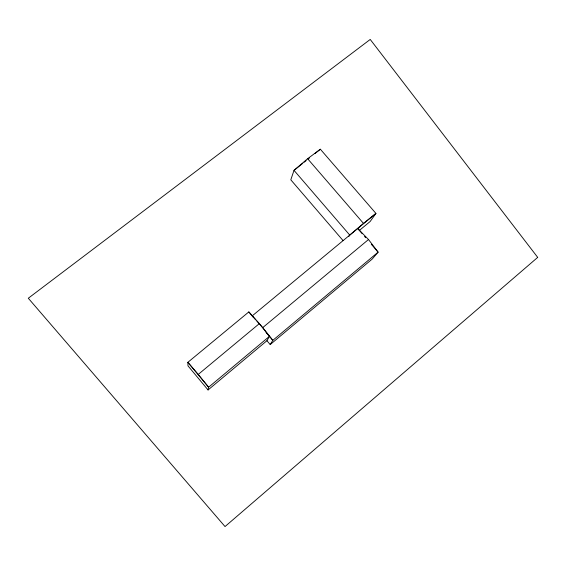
<?xml version="1.0" encoding="UTF-8"?>
<svg xmlns="http://www.w3.org/2000/svg" width="566" height="566" viewBox="0 0 566 566"><rect width="100%" height="100%" fill="white"/><g stroke="black" fill="none" stroke-linecap="round" stroke-linejoin="round"><path stroke-width="0.85" d="M208.062 389.96L208.613 387.222L269.451 336.353L259.362 323.611L248.835 311.923L187.862 362.318L187.997 365.869L208.062 389.96L266.933 340.704L269.451 336.353M266.933 340.704L270.194 344.574L272.819 340.343L378.109 252.139L368.501 239.524L357.719 228.501L362.254 233.751M348.854 236.454L349.76 235.095L363.471 223.386L375.937 213.417L320.363 149.226L307.621 158.713L294.016 170.359L290.804 179.811L343.038 240.55M270.194 344.574L372.202 259.058L378.109 252.139L371.31 244.257M256.893 321.12L262.737 327.608L368.501 239.524M198.249 374.416L208.613 387.222L187.862 362.318L198.249 374.416L259.362 323.611M359.269 230.525L370.143 221.518L375.937 213.417L252.188 315.899L255.719 319.818M302.796 163.319L294.016 170.359L349.76 235.095M304.147 162.23L306.178 160.61M308.201 158.982L309.552 157.9M314.958 153.563L320.363 149.226M307.621 158.713L363.471 223.386M364.518 236.383L365.65 237.692M248.835 311.923L253.299 317.215M266.112 332.391L272.819 340.343L262.737 327.608M537.7 257.381L225.027 526.557L28.3 298.24L370.221 39.443L537.7 257.381"/></g></svg>
